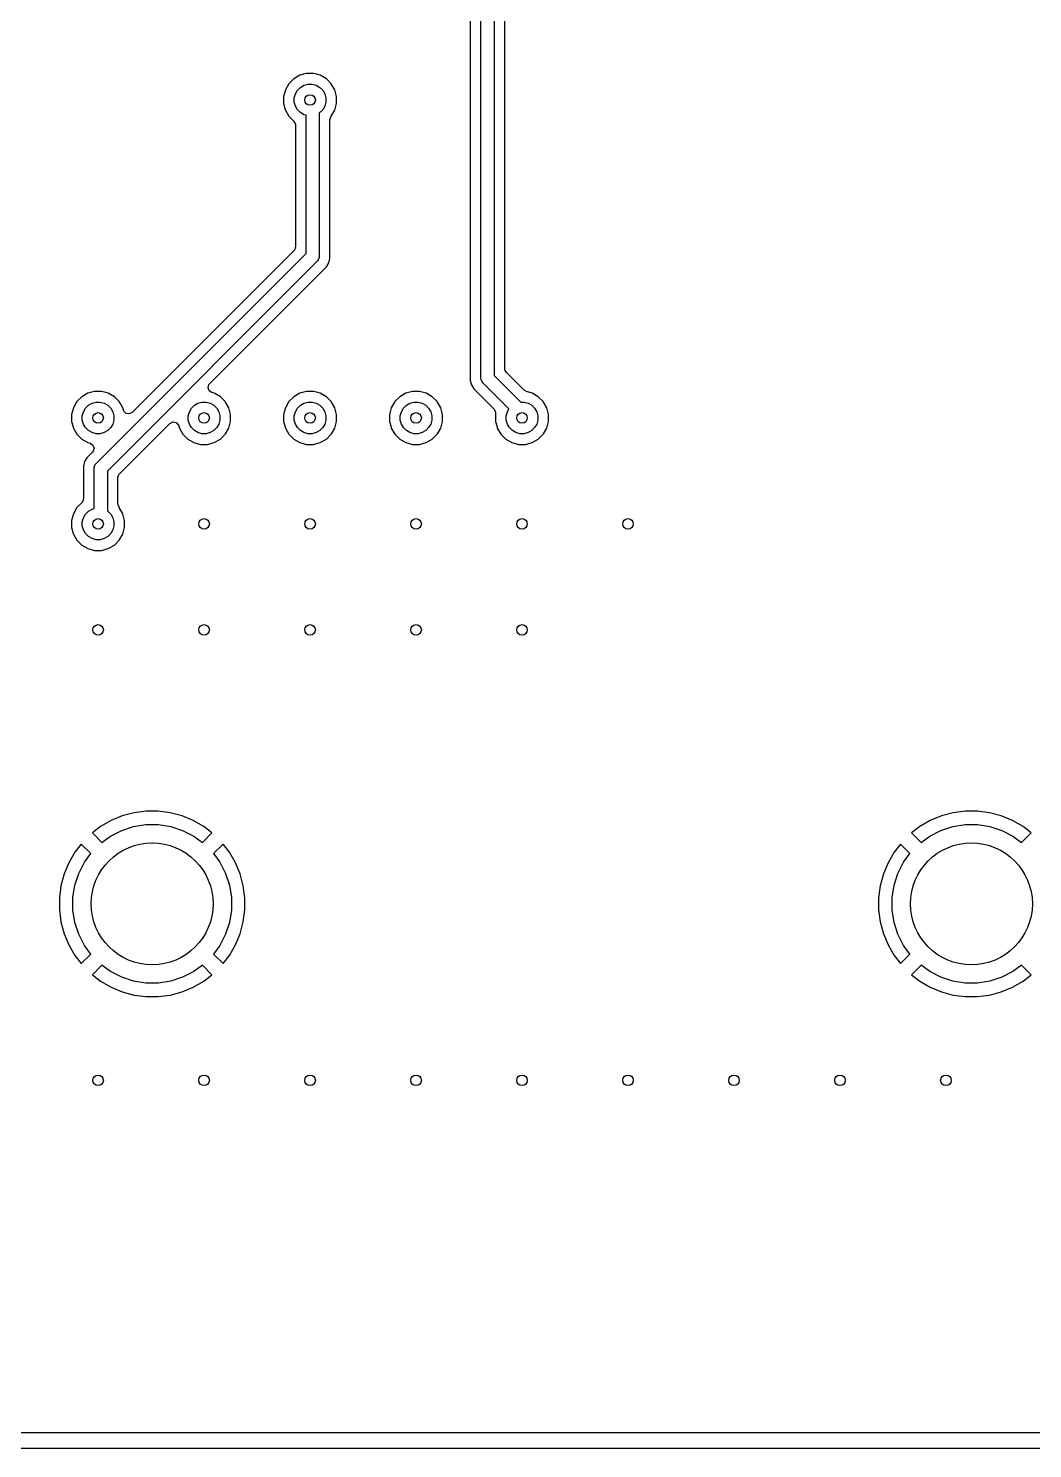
# Model space of a CAD drawing. Header units: millimetres. Extents: x 103.8 to 193.7, y -116.2 to -61.3.
# Drawn here: x 124.43 to 143.38, y -116.2 to -89.4 of the extents above; entities that cross this region are included whole.
import ezdxf

# ---------------------------------------------------------------- set-up
doc = ezdxf.new("R2010")
doc.units = ezdxf.units.MM
doc.layers.add('B.Cu', color=153, linetype='CONTINUOUS', true_color=0x4d7fc4)
doc.layers.add('Edge.Cuts', color=254, linetype='CONTINUOUS', true_color=0xd0d2cd)

msp = doc.modelspace()

# ---------------------------------------------------------------- linework, layer by layer
at = {"layer": 'B.Cu', "linetype": 'CONTINUOUS'}
for p, q in [((132.7745, -76.357147), (132.7745, -95.957147)), ((132.975, -96), (132.975, -76.4)), ((133.225, -76.451776), (133.225, -95.948223)), ((133.4255, -95.824165), (133.4255, -81.310163)), ((129.556809, -90.283609), (129.44269, -90.349496)), ((129.629019, -90.264261), (129.556809, -90.283609)), ((129.684108, -90.2495), (129.629019, -90.264261)), ((129.815892, -90.2495), (129.684108, -90.2495)), ((129.870981, -90.264261), (129.815892, -90.2495)), ((129.943191, -90.283609), (129.870981, -90.264261)), ((130.057309, -90.349496), (129.943189, -90.283609)), ((129.943189, -90.283609), (129.943191, -90.283609)), ((129.283608, -90.556814), (129.2495, -90.684108)), ((129.283609, -90.556809), (129.283608, -90.556814)), ((129.349496, -90.44269), (129.283609, -90.556809)), ((129.44269, -90.349496), (129.349496, -90.44269)), ((129.472836, -90.635195), (129.511994, -90.567372)), ((129.511994, -90.567372), (129.567372, -90.511994)), ((129.567372, -90.511994), (129.635195, -90.472836)), ((129.635195, -90.472836), (129.710842, -90.452567)), ((129.710842, -90.452567), (129.789158, -90.452567)), ((129.789158, -90.452567), (129.864805, -90.472836)), ((129.864805, -90.472836), (129.932628, -90.511994)), ((129.932628, -90.511994), (129.988006, -90.567372)), ((129.988006, -90.567372), (130.027164, -90.635195)), ((130.057311, -90.349498), (130.057309, -90.349496)), ((130.057314, -90.3495), (130.057311, -90.349498)), ((130.1505, -90.442686), (130.057314, -90.3495)), ((130.150501, -90.442688), (130.1505, -90.442686)), ((130.150503, -90.44269), (130.150501, -90.442688)), ((130.21639, -90.556809), (130.150503, -90.44269)), ((130.21639, -90.556811), (130.21639, -90.556809)), ((130.216392, -90.556814), (130.21639, -90.556811)), ((130.2505, -90.684108), (130.216392, -90.556814)), ((129.2495, -90.684108), (129.2495, -90.815892)), ((129.2495, -90.815892), (129.279579, -90.928151)), ((129.452567, -90.710842), (129.472836, -90.635195)), ((129.452567, -90.789158), (129.452567, -90.710842)), ((129.472836, -90.864805), (129.452567, -90.789158)), ((130.027164, -90.635195), (130.047433, -90.710842)), ((130.047433, -90.789158), (130.027164, -90.864805)), ((130.047433, -90.710842), (130.047433, -90.789158)), ((130.216392, -90.943186), (130.2505, -90.815892)), ((130.2505, -90.815892), (130.2505, -90.684108)), ((129.279579, -90.928151), (129.283609, -90.94319)), ((129.283609, -90.94319), (129.349496, -91.057309)), ((129.349496, -91.057309), (129.349498, -91.057311)), ((129.349498, -91.057311), (129.3495, -91.057314)), ((129.3495, -91.057314), (129.442686, -91.1505)), ((129.511994, -90.932628), (129.472836, -90.864805)), ((129.567372, -90.988006), (129.511994, -90.932628)), ((129.635195, -91.027164), (129.567372, -90.988006)), ((129.675, -91.037829), (129.635195, -91.027164)), ((129.675, -93.648222), (129.675, -91.037829)), ((129.932628, -90.988006), (129.925, -90.99241)), ((129.925, -90.99241), (129.925, -93.699999)), ((129.988006, -90.932628), (129.932628, -90.988006)), ((130.027164, -90.864805), (129.988006, -90.932628)), ((130.1255, -91.123321), (130.144407, -91.06513)), ((130.1255, -93.657146), (130.1255, -91.123321)), ((130.144407, -91.06513), (130.146633, -91.062523)), ((130.146551, -91.06246), (130.150496, -91.057317)), ((130.146633, -91.062523), (130.146551, -91.06246)), ((130.150496, -91.057317), (130.1505, -91.057314)), ((130.1505, -91.057314), (130.216392, -90.943186)), ((129.442686, -91.1505), (129.442688, -91.150501)), ((129.442688, -91.150501), (129.445504, -91.153317)), ((129.445504, -91.153317), (129.473281, -91.207834)), ((129.473281, -91.207834), (129.4745, -91.223321)), ((129.4745, -91.223321), (129.4745, -93.524164)), ((129.4745, -93.524164), (129.455593, -93.582355)), ((125.711612, -97.611611), (129.675, -93.648222)), ((129.888388, -93.788388), (125.925, -97.751775)), ((129.445504, -93.594168), (126.393952, -96.645719)), ((129.455593, -93.582355), (129.445504, -93.594168)), ((129.903933, -93.769446), (129.888388, -93.788388)), ((129.903934, -93.769445), (129.903933, -93.769446)), ((129.922598, -93.724385), (129.903934, -93.769445)), ((129.925, -93.699999), (129.922598, -93.724385)), ((130.103318, -93.825638), (130.1255, -93.742852)), ((130.1255, -93.742852), (130.1255, -93.657146)), ((127.854274, -96.106051), (130.060465, -93.899861)), ((130.060465, -93.899861), (130.103318, -93.825638)), ((133.426719, -95.839652), (133.4255, -95.824165)), ((133.454496, -95.894169), (133.426719, -95.839652)), ((133.78885, -96.228523), (133.454496, -95.894169)), ((127.825419, -96.18123), (127.841255, -96.12213)), ((127.847345, -96.238352), (127.825419, -96.18123)), ((127.841255, -96.12213), (127.854274, -96.106051)), ((132.7745, -95.957147), (132.7745, -96.042853)), ((132.7745, -96.042853), (132.791432, -96.106046)), ((132.791432, -96.106046), (132.796683, -96.125643)), ((132.796683, -96.125643), (132.839531, -96.199857)), ((132.839531, -96.199857), (132.839535, -96.199862)), ((132.839535, -96.199862), (133.22478, -96.585106)), ((132.977402, -96.024386), (132.975, -96)), ((132.996066, -96.069446), (132.977402, -96.024386)), ((132.996071, -96.069451), (132.996066, -96.069446)), ((133.011612, -96.088388), (132.996071, -96.069451)), ((133.504161, -96.580937), (133.011612, -96.088388)), ((133.225, -95.948223), (133.729344, -96.452567)), ((125.349496, -96.44269), (125.283609, -96.556809)), ((125.44269, -96.349496), (125.349496, -96.44269)), ((125.556809, -96.283609), (125.44269, -96.349496)), ((125.6062, -96.270375), (125.556809, -96.283609)), ((125.567372, -96.511994), (125.635195, -96.472836)), ((125.684108, -96.2495), (125.6062, -96.270375)), ((125.635195, -96.472836), (125.710842, -96.452567)), ((125.815892, -96.2495), (125.684108, -96.2495)), ((125.710842, -96.452567), (125.789158, -96.452567)), ((125.789158, -96.452567), (125.864805, -96.472836)), ((125.893799, -96.270375), (125.815892, -96.2495)), ((125.864805, -96.472836), (125.932628, -96.511994)), ((125.943191, -96.283609), (125.893799, -96.270375)), ((126.057309, -96.349496), (125.943189, -96.283609)), ((125.943189, -96.283609), (125.943191, -96.283609)), ((126.057311, -96.349498), (126.057309, -96.349496)), ((126.057314, -96.3495), (126.057311, -96.349498)), ((126.1505, -96.442686), (126.057314, -96.3495)), ((126.150501, -96.442688), (126.1505, -96.442686)), ((126.150503, -96.44269), (126.150501, -96.442688)), ((126.165239, -96.468214), (126.150503, -96.44269)), ((126.216392, -96.556814), (126.165239, -96.468214)), ((127.567372, -96.511994), (127.635195, -96.472836)), ((127.635195, -96.472836), (127.710842, -96.452567)), ((127.710842, -96.452567), (127.789158, -96.452567)), ((127.789158, -96.452567), (127.864805, -96.472836)), ((127.898659, -96.271676), (127.847345, -96.238352)), ((127.864805, -96.472836), (127.932628, -96.511994)), ((127.943185, -96.283607), (127.898659, -96.271676)), ((127.943189, -96.283609), (127.943185, -96.283607)), ((128.057309, -96.349496), (127.943189, -96.283609)), ((128.057311, -96.349498), (128.057309, -96.349496)), ((128.057314, -96.3495), (128.057311, -96.349498)), ((128.1505, -96.442686), (128.057314, -96.3495)), ((128.150501, -96.442688), (128.1505, -96.442686)), ((128.150503, -96.44269), (128.150501, -96.442688)), ((128.21639, -96.556809), (128.150503, -96.44269)), ((129.349496, -96.44269), (129.283609, -96.556809)), ((129.44269, -96.349496), (129.349496, -96.44269)), ((129.556809, -96.283609), (129.44269, -96.349496)), ((129.6062, -96.270375), (129.556809, -96.283609)), ((129.567372, -96.511994), (129.635195, -96.472836)), ((129.684108, -96.2495), (129.6062, -96.270375)), ((129.635195, -96.472836), (129.710842, -96.452567)), ((129.815892, -96.2495), (129.684108, -96.2495)), ((129.710842, -96.452567), (129.789158, -96.452567)), ((129.789158, -96.452567), (129.864805, -96.472836)), ((129.893799, -96.270375), (129.815892, -96.2495)), ((129.864805, -96.472836), (129.932628, -96.511994)), ((129.943191, -96.283609), (129.893799, -96.270375)), ((130.057309, -96.349496), (129.943189, -96.283609)), ((129.943189, -96.283609), (129.943191, -96.283609)), ((130.057311, -96.349498), (130.057309, -96.349496)), ((130.057314, -96.3495), (130.057311, -96.349498)), ((130.1505, -96.442686), (130.057314, -96.3495)), ((130.150501, -96.442688), (130.1505, -96.442686)), ((130.150503, -96.44269), (130.150501, -96.442688)), ((130.21639, -96.556809), (130.150503, -96.44269)), ((131.349496, -96.44269), (131.283609, -96.556809)), ((131.44269, -96.349496), (131.349496, -96.44269)), ((131.556809, -96.283609), (131.44269, -96.349496)), ((131.6062, -96.270375), (131.556809, -96.283609)), ((131.567372, -96.511994), (131.635195, -96.472836)), ((131.684108, -96.2495), (131.6062, -96.270375)), ((131.635195, -96.472836), (131.710842, -96.452567)), ((131.815892, -96.2495), (131.684108, -96.2495)), ((131.710842, -96.452567), (131.789158, -96.452567)), ((131.789158, -96.452567), (131.864805, -96.472836)), ((131.893799, -96.270375), (131.815892, -96.2495)), ((131.864805, -96.472836), (131.932628, -96.511994)), ((131.943191, -96.283609), (131.893799, -96.270375)), ((132.057309, -96.349496), (131.943189, -96.283609)), ((131.943189, -96.283609), (131.943191, -96.283609)), ((132.057311, -96.349498), (132.057309, -96.349496)), ((132.057314, -96.3495), (132.057311, -96.349498)), ((132.1505, -96.442686), (132.057314, -96.3495)), ((132.150501, -96.442688), (132.1505, -96.442686)), ((132.150503, -96.44269), (132.150501, -96.442688)), ((132.21639, -96.556809), (132.150503, -96.44269)), ((133.729344, -96.452567), (133.789158, -96.452567)), ((133.833231, -96.254146), (133.78885, -96.228523)), ((133.789158, -96.452567), (133.864805, -96.472836)), ((133.94319, -96.283609), (133.833231, -96.254146)), ((133.864805, -96.472836), (133.932628, -96.511994)), ((134.057309, -96.349496), (133.943189, -96.283609)), ((133.943189, -96.283609), (133.94319, -96.283609)), ((134.057311, -96.349498), (134.057309, -96.349496)), ((134.057314, -96.3495), (134.057311, -96.349498)), ((134.1505, -96.442686), (134.057314, -96.3495)), ((134.150501, -96.442688), (134.1505, -96.442686)), ((134.150503, -96.44269), (134.150501, -96.442688)), ((134.21639, -96.556809), (134.150503, -96.44269)), ((125.283608, -96.556814), (125.2495, -96.684108)), ((125.2495, -96.684108), (125.2495, -96.815892)), ((125.283609, -96.556809), (125.283608, -96.556814)), ((125.452567, -96.710842), (125.472836, -96.635195)), ((125.452567, -96.789158), (125.452567, -96.710842)), ((125.472836, -96.635195), (125.511994, -96.567372)), ((125.511994, -96.567372), (125.567372, -96.511994)), ((125.932628, -96.511994), (125.988006, -96.567372)), ((125.988006, -96.567372), (126.027164, -96.635195)), ((126.027164, -96.635195), (126.047433, -96.710842)), ((126.047433, -96.710842), (126.047433, -96.789158)), ((126.228323, -96.601343), (126.216392, -96.556814)), ((126.235738, -96.62066), (126.228323, -96.601343)), ((126.279003, -96.663925), (126.235738, -96.62066)), ((126.339435, -96.673496), (126.279003, -96.663925)), ((126.393952, -96.645719), (126.339435, -96.673496)), ((127.452567, -96.710842), (127.472836, -96.635195)), ((127.452567, -96.789158), (127.452567, -96.710842)), ((127.472836, -96.635195), (127.511994, -96.567372)), ((127.511994, -96.567372), (127.567372, -96.511994)), ((127.932628, -96.511994), (127.988006, -96.567372)), ((127.988006, -96.567372), (128.027164, -96.635195)), ((128.027164, -96.635195), (128.047433, -96.710842)), ((128.047433, -96.710842), (128.047433, -96.789158)), ((128.21639, -96.55681), (128.21639, -96.556809)), ((128.216392, -96.556814), (128.21639, -96.55681)), ((128.2505, -96.684108), (128.216392, -96.556814)), ((128.2505, -96.815892), (128.2505, -96.684108)), ((129.283608, -96.556814), (129.2495, -96.684108)), ((129.2495, -96.684108), (129.2495, -96.815892)), ((129.283609, -96.556809), (129.283608, -96.556814)), ((129.452567, -96.710842), (129.472836, -96.635195)), ((129.452567, -96.789158), (129.452567, -96.710842)), ((129.472836, -96.635195), (129.511994, -96.567372)), ((129.511994, -96.567372), (129.567372, -96.511994)), ((129.932628, -96.511994), (129.988006, -96.567372)), ((129.988006, -96.567372), (130.027164, -96.635195)), ((130.027164, -96.635195), (130.047433, -96.710842)), ((130.047433, -96.710842), (130.047433, -96.789158)), ((130.21639, -96.55681), (130.21639, -96.556809)), ((130.216392, -96.556814), (130.21639, -96.55681)), ((130.2505, -96.684108), (130.216392, -96.556814)), ((130.2505, -96.815892), (130.2505, -96.684108)), ((131.283608, -96.556814), (131.2495, -96.684108)), ((131.2495, -96.684108), (131.2495, -96.815892)), ((131.283609, -96.556809), (131.283608, -96.556814)), ((131.452567, -96.710842), (131.472836, -96.635195)), ((131.452567, -96.789158), (131.452567, -96.710842)), ((131.472836, -96.635195), (131.511994, -96.567372)), ((131.511994, -96.567372), (131.567372, -96.511994)), ((131.932628, -96.511994), (131.988006, -96.567372)), ((131.988006, -96.567372), (132.027164, -96.635195)), ((132.027164, -96.635195), (132.047433, -96.710842)), ((132.047433, -96.710842), (132.047433, -96.789158)), ((132.21639, -96.55681), (132.21639, -96.556809)), ((132.216392, -96.556814), (132.21639, -96.55681)), ((132.2505, -96.684108), (132.216392, -96.556814)), ((132.2505, -96.815892), (132.2505, -96.684108)), ((133.22478, -96.585106), (133.252558, -96.639623)), ((133.249501, -96.684101), (133.2495, -96.684106)), ((133.2495, -96.684106), (133.2495, -96.684108)), ((133.2495, -96.684108), (133.2495, -96.815892)), ((133.250406, -96.680723), (133.249501, -96.684101)), ((133.252558, -96.639623), (133.250406, -96.680723)), ((133.452567, -96.710842), (133.472836, -96.635195)), ((133.452567, -96.789158), (133.452567, -96.710842)), ((133.472836, -96.635195), (133.504161, -96.580937)), ((133.932628, -96.511994), (133.988006, -96.567372)), ((133.988006, -96.567372), (134.027164, -96.635195)), ((134.027164, -96.635195), (134.047433, -96.710842)), ((134.047433, -96.710842), (134.047433, -96.789158)), ((134.21639, -96.55681), (134.21639, -96.556809)), ((134.216392, -96.556814), (134.21639, -96.55681)), ((134.2505, -96.684108), (134.216392, -96.556814)), ((134.2505, -96.815892), (134.2505, -96.684108)), ((125.2495, -96.815892), (125.271677, -96.898659)), ((125.271677, -96.898659), (125.283609, -96.94319)), ((125.283609, -96.94319), (125.349496, -97.057309)), ((125.472836, -96.864805), (125.452567, -96.789158)), ((125.511994, -96.932628), (125.472836, -96.864805)), ((125.567372, -96.988006), (125.511994, -96.932628)), ((125.635195, -97.027164), (125.567372, -96.988006)), ((125.932628, -96.988006), (125.864805, -97.027164)), ((125.988006, -96.932628), (125.932628, -96.988006)), ((126.027164, -96.864805), (125.988006, -96.932628)), ((126.047433, -96.789158), (126.027164, -96.864805)), ((126.58246, -97.377866), (127.106048, -96.854277)), ((127.106048, -96.854277), (127.160563, -96.826502)), ((127.160563, -96.826502), (127.220995, -96.836073)), ((127.220995, -96.836073), (127.26426, -96.879338)), ((127.26426, -96.879338), (127.271676, -96.898659)), ((127.271676, -96.898659), (127.283607, -96.943185)), ((127.283607, -96.943185), (127.283609, -96.943189)), ((127.283609, -96.943189), (127.349496, -97.057309)), ((127.472836, -96.864805), (127.452567, -96.789158)), ((127.511994, -96.932628), (127.472836, -96.864805)), ((127.567372, -96.988006), (127.511994, -96.932628)), ((127.635195, -97.027164), (127.567372, -96.988006)), ((127.932628, -96.988006), (127.864805, -97.027164)), ((127.988006, -96.932628), (127.932628, -96.988006)), ((128.027164, -96.864805), (127.988006, -96.932628)), ((128.047433, -96.789158), (128.027164, -96.864805)), ((128.155206, -97.049163), (128.21639, -96.94319)), ((128.21639, -96.943188), (128.216392, -96.943186)), ((128.21639, -96.94319), (128.21639, -96.943188)), ((128.216392, -96.943186), (128.2505, -96.815892)), ((129.2495, -96.815892), (129.271677, -96.898659)), ((129.271677, -96.898659), (129.283609, -96.94319)), ((129.283609, -96.94319), (129.349496, -97.057309)), ((129.472836, -96.864805), (129.452567, -96.789158)), ((129.511994, -96.932628), (129.472836, -96.864805)), ((129.567372, -96.988006), (129.511994, -96.932628)), ((129.635195, -97.027164), (129.567372, -96.988006)), ((129.932628, -96.988006), (129.864805, -97.027164)), ((129.988006, -96.932628), (129.932628, -96.988006)), ((130.027164, -96.864805), (129.988006, -96.932628)), ((130.047433, -96.789158), (130.027164, -96.864805)), ((130.155206, -97.049163), (130.21639, -96.94319)), ((130.21639, -96.943188), (130.216392, -96.943186)), ((130.21639, -96.94319), (130.21639, -96.943188)), ((130.216392, -96.943186), (130.2505, -96.815892)), ((131.2495, -96.815892), (131.271677, -96.898659)), ((131.271677, -96.898659), (131.283609, -96.94319)), ((131.283609, -96.94319), (131.349496, -97.057309)), ((131.472836, -96.864805), (131.452567, -96.789158)), ((131.511994, -96.932628), (131.472836, -96.864805)), ((131.567372, -96.988006), (131.511994, -96.932628)), ((131.635195, -97.027164), (131.567372, -96.988006)), ((131.932628, -96.988006), (131.864805, -97.027164)), ((131.988006, -96.932628), (131.932628, -96.988006)), ((132.027164, -96.864805), (131.988006, -96.932628)), ((132.047433, -96.789158), (132.027164, -96.864805)), ((132.155206, -97.049163), (132.21639, -96.94319)), ((132.21639, -96.943188), (132.216392, -96.943186)), ((132.21639, -96.94319), (132.21639, -96.943188)), ((132.216392, -96.943186), (132.2505, -96.815892)), ((133.2495, -96.815892), (133.271677, -96.898659)), ((133.271677, -96.898659), (133.283609, -96.94319)), ((133.283609, -96.94319), (133.349496, -97.057309)), ((133.472836, -96.864805), (133.452567, -96.789158)), ((133.511994, -96.932628), (133.472836, -96.864805)), ((133.567372, -96.988006), (133.511994, -96.932628)), ((133.635195, -97.027164), (133.567372, -96.988006)), ((133.932628, -96.988006), (133.864805, -97.027164)), ((133.988006, -96.932628), (133.932628, -96.988006)), ((134.027164, -96.864805), (133.988006, -96.932628)), ((134.047433, -96.789158), (134.027164, -96.864805)), ((134.155206, -97.049163), (134.21639, -96.94319)), ((134.21639, -96.943188), (134.216392, -96.943186)), ((134.21639, -96.94319), (134.21639, -96.943188)), ((134.216392, -96.943186), (134.2505, -96.815892)), ((125.349496, -97.057309), (125.349498, -97.057311)), ((125.349498, -97.057311), (125.3495, -97.057314)), ((125.3495, -97.057314), (125.442686, -97.1505)), ((125.442686, -97.1505), (125.442688, -97.150501)), ((125.442688, -97.150501), (125.44269, -97.150503)), ((125.44269, -97.150503), (125.55681, -97.21639)), ((125.55681, -97.21639), (125.556811, -97.21639)), ((125.556811, -97.21639), (125.556814, -97.216392)), ((125.556814, -97.216392), (125.601339, -97.228322)), ((125.601339, -97.228322), (125.652652, -97.261644)), ((125.710842, -97.047433), (125.635195, -97.027164)), ((125.652652, -97.261644), (125.674579, -97.318766)), ((125.789158, -97.047433), (125.710842, -97.047433)), ((125.864805, -97.027164), (125.789158, -97.047433)), ((127.349496, -97.057309), (127.349498, -97.057311)), ((127.349498, -97.057311), (127.3495, -97.057314)), ((127.3495, -97.057314), (127.442686, -97.1505)), ((127.442686, -97.1505), (127.442688, -97.150501)), ((127.442688, -97.150501), (127.44269, -97.150503)), ((127.44269, -97.150503), (127.55681, -97.21639)), ((127.55681, -97.21639), (127.556808, -97.21639)), ((127.556808, -97.21639), (127.556812, -97.216391)), ((127.556812, -97.216391), (127.556814, -97.216392)), ((127.556814, -97.216392), (127.684108, -97.2505)), ((127.710842, -97.047433), (127.635195, -97.027164)), ((127.684108, -97.2505), (127.68411, -97.2505)), ((127.68411, -97.2505), (127.81589, -97.2505)), ((127.789158, -97.047433), (127.710842, -97.047433)), ((127.864805, -97.027164), (127.789158, -97.047433)), ((127.81589, -97.2505), (127.815892, -97.2505)), ((127.815892, -97.2505), (127.943186, -97.216392)), ((127.943186, -97.216392), (127.943188, -97.21639)), ((127.943188, -97.21639), (127.94319, -97.21639)), ((127.94319, -97.21639), (128.057309, -97.150503)), ((128.057309, -97.150502), (128.057314, -97.1505)), ((128.057309, -97.150503), (128.057309, -97.150502)), ((128.057314, -97.1505), (128.1505, -97.057314)), ((128.1505, -97.057314), (128.155206, -97.049163)), ((129.349496, -97.057309), (129.349498, -97.057311)), ((129.349498, -97.057311), (129.3495, -97.057314)), ((129.3495, -97.057314), (129.442686, -97.1505)), ((129.442686, -97.1505), (129.442688, -97.150501)), ((129.442688, -97.150501), (129.44269, -97.150503)), ((129.44269, -97.150503), (129.55681, -97.21639)), ((129.55681, -97.21639), (129.556808, -97.21639)), ((129.556808, -97.21639), (129.556812, -97.216391)), ((129.556812, -97.216391), (129.556814, -97.216392)), ((129.556814, -97.216392), (129.684108, -97.2505)), ((129.710842, -97.047433), (129.635195, -97.027164)), ((129.684108, -97.2505), (129.68411, -97.2505)), ((129.68411, -97.2505), (129.81589, -97.2505)), ((129.789158, -97.047433), (129.710842, -97.047433)), ((129.864805, -97.027164), (129.789158, -97.047433)), ((129.81589, -97.2505), (129.815892, -97.2505)), ((129.815892, -97.2505), (129.943186, -97.216392)), ((129.943186, -97.216392), (129.943188, -97.21639)), ((129.943188, -97.21639), (129.94319, -97.21639)), ((129.94319, -97.21639), (130.057309, -97.150503)), ((130.057309, -97.150502), (130.057314, -97.1505)), ((130.057309, -97.150503), (130.057309, -97.150502)), ((130.057314, -97.1505), (130.1505, -97.057314)), ((130.1505, -97.057314), (130.155206, -97.049163)), ((131.349496, -97.057309), (131.349498, -97.057311)), ((131.349498, -97.057311), (131.3495, -97.057314)), ((131.3495, -97.057314), (131.442686, -97.1505)), ((131.442686, -97.1505), (131.442688, -97.150501)), ((131.442688, -97.150501), (131.44269, -97.150503)), ((131.44269, -97.150503), (131.55681, -97.21639)), ((131.55681, -97.21639), (131.556808, -97.21639)), ((131.556808, -97.21639), (131.556812, -97.216391)), ((131.556812, -97.216391), (131.556814, -97.216392)), ((131.556814, -97.216392), (131.684108, -97.2505)), ((131.710842, -97.047433), (131.635195, -97.027164)), ((131.684108, -97.2505), (131.68411, -97.2505)), ((131.68411, -97.2505), (131.81589, -97.2505)), ((131.789158, -97.047433), (131.710842, -97.047433)), ((131.864805, -97.027164), (131.789158, -97.047433)), ((131.81589, -97.2505), (131.815892, -97.2505)), ((131.815892, -97.2505), (131.943186, -97.216392)), ((131.943186, -97.216392), (131.943188, -97.21639)), ((131.943188, -97.21639), (131.94319, -97.21639)), ((131.94319, -97.21639), (132.057309, -97.150503)), ((132.057309, -97.150502), (132.057314, -97.1505)), ((132.057309, -97.150503), (132.057309, -97.150502)), ((132.057314, -97.1505), (132.1505, -97.057314)), ((132.1505, -97.057314), (132.155206, -97.049163)), ((133.349496, -97.057309), (133.349498, -97.057311)), ((133.349498, -97.057311), (133.3495, -97.057314)), ((133.3495, -97.057314), (133.442686, -97.1505)), ((133.442686, -97.1505), (133.442688, -97.150501)), ((133.442688, -97.150501), (133.44269, -97.150503)), ((133.44269, -97.150503), (133.55681, -97.21639)), ((133.55681, -97.21639), (133.556808, -97.21639)), ((133.556808, -97.21639), (133.556812, -97.216391)), ((133.556812, -97.216391), (133.556814, -97.216392)), ((133.556814, -97.216392), (133.684108, -97.2505)), ((133.710842, -97.047433), (133.635195, -97.027164)), ((133.684108, -97.2505), (133.68411, -97.2505)), ((133.68411, -97.2505), (133.81589, -97.2505)), ((133.789158, -97.047433), (133.710842, -97.047433)), ((133.864805, -97.027164), (133.789158, -97.047433)), ((133.81589, -97.2505), (133.815892, -97.2505)), ((133.815892, -97.2505), (133.943186, -97.216392)), ((133.943186, -97.216392), (133.943188, -97.21639)), ((133.943188, -97.21639), (133.94319, -97.21639)), ((133.94319, -97.21639), (134.057309, -97.150503)), ((134.057309, -97.150502), (134.057314, -97.1505)), ((134.057309, -97.150503), (134.057309, -97.150502)), ((134.057314, -97.1505), (134.1505, -97.057314)), ((134.1505, -97.057314), (134.155206, -97.049163)), ((125.539531, -97.500141), (125.496682, -97.574359)), ((125.539535, -97.500135), (125.539531, -97.500141)), ((125.645719, -97.393951), (125.539535, -97.500135)), ((125.658744, -97.377866), (125.645719, -97.393951)), ((125.674579, -97.318766), (125.658744, -97.377866)), ((126.154496, -97.80583), (126.58246, -97.377866)), ((125.496682, -97.57436), (125.4745, -97.657146)), ((125.4745, -97.657146), (125.4745, -98.276679)), ((125.496682, -97.574359), (125.496681, -97.574359)), ((125.496681, -97.574359), (125.496682, -97.57436)), ((125.675, -97.699999), (125.677402, -97.675613)), ((125.675, -98.46217), (125.675, -97.699999)), ((125.677402, -97.675613), (125.696066, -97.630553)), ((125.696066, -97.630553), (125.696071, -97.630547)), ((125.696071, -97.630547), (125.711612, -97.611611)), ((125.925, -97.751775), (125.925, -98.507589)), ((126.1255, -97.875834), (126.144407, -97.817643)), ((126.144407, -97.817643), (126.154496, -97.80583)), ((126.1255, -98.376678), (126.1255, -97.875834)), ((125.442686, -98.3495), (125.3745, -98.417686)), ((125.442688, -98.349498), (125.442686, -98.3495)), ((125.445504, -98.346683), (125.442688, -98.349498)), ((125.455593, -98.33487), (125.445504, -98.346683)), ((125.4745, -98.276679), (125.455593, -98.33487)), ((125.283608, -98.556814), (125.2495, -98.684108)), ((125.283609, -98.556809), (125.283608, -98.556814)), ((125.349496, -98.44269), (125.283609, -98.556809)), ((125.349497, -98.442689), (125.349496, -98.44269)), ((125.3745, -98.417686), (125.349497, -98.442689)), ((125.472836, -98.635195), (125.511994, -98.567372)), ((125.511994, -98.567372), (125.567372, -98.511994)), ((125.567372, -98.511994), (125.635195, -98.472836)), ((125.635195, -98.472836), (125.675, -98.46217)), ((125.925, -98.507589), (125.932628, -98.511994)), ((125.932628, -98.511994), (125.988006, -98.567372)), ((125.988006, -98.567372), (126.027164, -98.635195)), ((126.126706, -98.392082), (126.1255, -98.376678)), ((126.148901, -98.435735), (126.126706, -98.392082)), ((126.146551, -98.43754), (126.148901, -98.435735)), ((126.150503, -98.44269), (126.146551, -98.43754)), ((126.21639, -98.556809), (126.150503, -98.44269)), ((126.21639, -98.556811), (126.21639, -98.556809)), ((126.216392, -98.556814), (126.21639, -98.556811)), ((126.2505, -98.684108), (126.216392, -98.556814)), ((125.2495, -98.684108), (125.2495, -98.815892)), ((125.2495, -98.815892), (125.279579, -98.928151)), ((125.452567, -98.710842), (125.472836, -98.635195)), ((125.452567, -98.789158), (125.452567, -98.710842)), ((125.472836, -98.864805), (125.452567, -98.789158)), ((125.511994, -98.932628), (125.472836, -98.864805)), ((126.027164, -98.864805), (125.988006, -98.932628)), ((126.027164, -98.635195), (126.047433, -98.710842)), ((126.047433, -98.789158), (126.027164, -98.864805)), ((126.047433, -98.710842), (126.047433, -98.789158)), ((126.216392, -98.943186), (126.2505, -98.815892)), ((126.2505, -98.815892), (126.2505, -98.684108)), ((125.279579, -98.928151), (125.283609, -98.94319)), ((125.283609, -98.94319), (125.349496, -99.057309)), ((125.349496, -99.057309), (125.349498, -99.057311)), ((125.349498, -99.057311), (125.3495, -99.057314)), ((125.3495, -99.057314), (125.442686, -99.1505)), ((125.442686, -99.1505), (125.442688, -99.150501)), ((125.442688, -99.150501), (125.44269, -99.150503)), ((125.44269, -99.150503), (125.55681, -99.21639)), ((125.567372, -98.988006), (125.511994, -98.932628)), ((125.635195, -99.027164), (125.567372, -98.988006)), ((125.710842, -99.047433), (125.635195, -99.027164)), ((125.789158, -99.047433), (125.710842, -99.047433)), ((125.864805, -99.027164), (125.789158, -99.047433)), ((125.932628, -98.988006), (125.864805, -99.027164)), ((125.988006, -98.932628), (125.932628, -98.988006)), ((125.94319, -99.21639), (126.057309, -99.150503)), ((126.057309, -99.150502), (126.057314, -99.1505)), ((126.057309, -99.150503), (126.057309, -99.150502)), ((126.057314, -99.1505), (126.1505, -99.057314)), ((126.1505, -99.057314), (126.216392, -98.943186)), ((125.55681, -99.21639), (125.556808, -99.21639)), ((125.556808, -99.21639), (125.556812, -99.216391)), ((125.556812, -99.216391), (125.556814, -99.216392)), ((125.556814, -99.216392), (125.684108, -99.2505)), ((125.684108, -99.2505), (125.68411, -99.2505)), ((125.68411, -99.2505), (125.81589, -99.2505)), ((125.81589, -99.2505), (125.815892, -99.2505)), ((125.815892, -99.2505), (125.943186, -99.216392)), ((125.943186, -99.216392), (125.943188, -99.21639)), ((125.943188, -99.21639), (125.94319, -99.21639)), ((126.42786, -104.199942), (126.20628, -104.259315)), ((126.427865, -104.199942), (126.42786, -104.199942)), ((126.655296, -104.17), (126.427865, -104.199942)), ((126.884701, -104.17), (126.655296, -104.17)), ((127.112135, -104.199942), (126.884701, -104.17)), ((127.333717, -104.259315), (127.112135, -104.199942)), ((141.887861, -104.199942), (141.666281, -104.259315)), ((141.887866, -104.199942), (141.887861, -104.199942)), ((142.115297, -104.17), (141.887866, -104.199942)), ((142.344702, -104.17), (142.115297, -104.17)), ((142.572136, -104.199942), (142.344702, -104.17)), ((142.793718, -104.259315), (142.572136, -104.199942)), ((125.795661, -104.461808), (125.641914, -104.579782)), ((125.99434, -104.347101), (125.795661, -104.461808)), ((126.206267, -104.259319), (125.99434, -104.347101)), ((126.195974, -104.534181), (126.419831, -104.461445)), ((126.20628, -104.259315), (126.206267, -104.259319)), ((126.419831, -104.461445), (126.65231, -104.424624)), ((126.65231, -104.424624), (126.887688, -104.424624)), ((126.887688, -104.424624), (127.120167, -104.461445)), ((127.120167, -104.461445), (127.344024, -104.534181)), ((127.33373, -104.259319), (127.333717, -104.259315)), ((127.545657, -104.347101), (127.33373, -104.259319)), ((127.744331, -104.461805), (127.545657, -104.347101)), ((127.898082, -104.579783), (127.744331, -104.461805)), ((141.255662, -104.461808), (141.101915, -104.579782)), ((141.454341, -104.347101), (141.255662, -104.461808)), ((141.666268, -104.259319), (141.454341, -104.347101)), ((141.655975, -104.534181), (141.879832, -104.461445)), ((141.666281, -104.259315), (141.666268, -104.259319)), ((141.879832, -104.461445), (142.112311, -104.424624)), ((142.112311, -104.424624), (142.347689, -104.424624)), ((142.347689, -104.424624), (142.580168, -104.461445)), ((142.580168, -104.461445), (142.804025, -104.534181)), ((142.793731, -104.259319), (142.793718, -104.259315)), ((143.005658, -104.347101), (142.793731, -104.259319)), ((143.204332, -104.461805), (143.005658, -104.347101)), ((143.358083, -104.579783), (143.204332, -104.461805)), ((125.641914, -104.579782), (125.822293, -104.760161)), ((125.822293, -104.760161), (125.986251, -104.64104)), ((125.986251, -104.64104), (126.195974, -104.534181)), ((127.344024, -104.534181), (127.553747, -104.64104)), ((127.553747, -104.64104), (127.717703, -104.760161)), ((127.717703, -104.760161), (127.898082, -104.579783)), ((141.101915, -104.579782), (141.282294, -104.760161)), ((141.282294, -104.760161), (141.446252, -104.64104)), ((141.446252, -104.64104), (141.655975, -104.534181)), ((142.804025, -104.534181), (143.013748, -104.64104)), ((143.013748, -104.64104), (143.177704, -104.760161)), ((143.177704, -104.760161), (143.358083, -104.579783)), ((125.311807, -104.945662), (125.1971, -105.144341)), ((125.429781, -104.791915), (125.311807, -104.945662)), ((125.61016, -104.972294), (125.429781, -104.791915)), ((125.491039, -105.136252), (125.61016, -104.972294)), ((128.110214, -104.791915), (127.929835, -104.972293)), ((127.929835, -104.972293), (128.048959, -105.136252)), ((128.228193, -104.945667), (128.110214, -104.791915)), ((128.342897, -105.144341), (128.228193, -104.945667)), ((140.771808, -104.945662), (140.657101, -105.144341)), ((140.889782, -104.791915), (140.771808, -104.945662)), ((141.070161, -104.972294), (140.889782, -104.791915)), ((140.95104, -105.136252), (141.070161, -104.972294)), ((125.1971, -105.144341), (125.109318, -105.356268)), ((125.38418, -105.345975), (125.491039, -105.136252)), ((128.048959, -105.136252), (128.155818, -105.345975)), ((128.430679, -105.356268), (128.342897, -105.144341)), ((140.657101, -105.144341), (140.569319, -105.356268)), ((140.844181, -105.345975), (140.95104, -105.136252)), ((125.049941, -105.577866), (125.019999, -105.805297)), ((125.109314, -105.356281), (125.049941, -105.577861)), ((125.049941, -105.577861), (125.049941, -105.577866)), ((125.109318, -105.356268), (125.109314, -105.356281)), ((125.274623, -105.802311), (125.311444, -105.569832)), ((125.311444, -105.569832), (125.38418, -105.345975)), ((128.155818, -105.345975), (128.228554, -105.569832)), ((128.228554, -105.569832), (128.265375, -105.802311)), ((128.430683, -105.356281), (128.430679, -105.356268)), ((128.490056, -105.577861), (128.430683, -105.356281)), ((128.490056, -105.577866), (128.490056, -105.577861)), ((128.519998, -105.805297), (128.490056, -105.577866)), ((140.509942, -105.577866), (140.48, -105.805297)), ((140.569315, -105.356281), (140.509942, -105.577861)), ((140.509942, -105.577861), (140.509942, -105.577866)), ((140.569319, -105.356268), (140.569315, -105.356281)), ((140.734624, -105.802311), (140.771445, -105.569832)), ((140.771445, -105.569832), (140.844181, -105.345975)), ((125.019999, -105.805297), (125.019999, -106.034702)), ((125.274623, -106.037689), (125.274623, -105.802311)), ((128.265375, -105.802311), (128.265375, -106.037689)), ((128.519999, -105.8053), (128.519998, -105.805297)), ((128.519999, -106.0347), (128.519999, -105.8053)), ((140.48, -105.805297), (140.48, -106.034702)), ((140.734624, -106.037689), (140.734624, -105.802311)), ((125.019999, -106.034702), (125.049941, -106.262133)), ((125.311444, -106.270168), (125.274623, -106.037689)), ((128.265375, -106.037689), (128.228554, -106.270168)), ((128.490056, -106.262133), (128.519998, -106.034702)), ((128.519998, -106.034702), (128.519999, -106.0347)), ((140.48, -106.034702), (140.509942, -106.262133)), ((140.771445, -106.270168), (140.734624, -106.037689)), ((125.049941, -106.262133), (125.049941, -106.262138)), ((125.049941, -106.262138), (125.109314, -106.483718)), ((125.38418, -106.494025), (125.311444, -106.270168)), ((128.228554, -106.270168), (128.155818, -106.494025)), ((128.430683, -106.483718), (128.490056, -106.262138)), ((128.490056, -106.262138), (128.490056, -106.262133)), ((140.509942, -106.262133), (140.509942, -106.262138)), ((140.509942, -106.262138), (140.569315, -106.483718)), ((140.844181, -106.494025), (140.771445, -106.270168)), ((125.109314, -106.483718), (125.109318, -106.483731)), ((125.109318, -106.483731), (125.1971, -106.695658)), ((125.491039, -106.703748), (125.38418, -106.494025)), ((128.155818, -106.494025), (128.048959, -106.703748)), ((128.342897, -106.695658), (128.430679, -106.483731)), ((128.430679, -106.483731), (128.430683, -106.483718)), ((140.569315, -106.483718), (140.569319, -106.483731)), ((140.569319, -106.483731), (140.657101, -106.695658)), ((140.95104, -106.703748), (140.844181, -106.494025)), ((125.1971, -106.695658), (125.311804, -106.894332)), ((125.311804, -106.894332), (125.429782, -107.048083)), ((125.429782, -107.048083), (125.61016, -106.867704)), ((125.61016, -106.867704), (125.491039, -106.703748)), ((128.048959, -106.703748), (127.929837, -106.867705)), ((127.929837, -106.867705), (128.110215, -107.048083)), ((128.110215, -107.048083), (128.228187, -106.894342)), ((128.228187, -106.894342), (128.342897, -106.695658)), ((140.657101, -106.695658), (140.771805, -106.894332)), ((140.771805, -106.894332), (140.889783, -107.048083)), ((140.889783, -107.048083), (141.070161, -106.867704)), ((141.070161, -106.867704), (140.95104, -106.703748)), ((125.822292, -107.079837), (125.641914, -107.260216)), ((125.986251, -107.19896), (125.822292, -107.079837)), ((126.195974, -107.305819), (125.986251, -107.19896)), ((127.553747, -107.19896), (127.344024, -107.305819)), ((127.717704, -107.079838), (127.553747, -107.19896)), ((127.898082, -107.260216), (127.717704, -107.079838)), ((141.282293, -107.079837), (141.101915, -107.260216)), ((141.446252, -107.19896), (141.282293, -107.079837)), ((141.655975, -107.305819), (141.446252, -107.19896)), ((143.013748, -107.19896), (142.804025, -107.305819)), ((143.177705, -107.079838), (143.013748, -107.19896)), ((143.358083, -107.260216), (143.177705, -107.079838)), ((125.641914, -107.260216), (125.795666, -107.378194)), ((125.795666, -107.378194), (125.99434, -107.492898)), ((126.419831, -107.378555), (126.195974, -107.305819)), ((126.65231, -107.415376), (126.419831, -107.378555)), ((126.887688, -107.415376), (126.65231, -107.415376)), ((127.120167, -107.378555), (126.887688, -107.415376)), ((127.344024, -107.305819), (127.120167, -107.378555)), ((127.545657, -107.492898), (127.744341, -107.378188)), ((127.744341, -107.378188), (127.898082, -107.260216)), ((141.101915, -107.260216), (141.255667, -107.378194)), ((141.255667, -107.378194), (141.454341, -107.492898)), ((141.879832, -107.378555), (141.655975, -107.305819)), ((142.112311, -107.415376), (141.879832, -107.378555)), ((142.347689, -107.415376), (142.112311, -107.415376)), ((142.580168, -107.378555), (142.347689, -107.415376)), ((142.804025, -107.305819), (142.580168, -107.378555)), ((143.005658, -107.492898), (143.204342, -107.378188)), ((143.204342, -107.378188), (143.358083, -107.260216)), ((125.99434, -107.492898), (126.206267, -107.58068)), ((126.206267, -107.58068), (126.20628, -107.580684)), ((126.20628, -107.580684), (126.427862, -107.640057)), ((126.427862, -107.640057), (126.655296, -107.669999)), ((126.655296, -107.669999), (126.655299, -107.67)), ((126.655299, -107.67), (126.884699, -107.67)), ((126.884699, -107.67), (126.884701, -107.669999)), ((126.884701, -107.669999), (127.112132, -107.640057)), ((127.112132, -107.640057), (127.112137, -107.640057)), ((127.112137, -107.640057), (127.333717, -107.580684)), ((127.333717, -107.580684), (127.33373, -107.58068)), ((127.33373, -107.58068), (127.545657, -107.492898)), ((141.454341, -107.492898), (141.666268, -107.58068)), ((141.666268, -107.58068), (141.666281, -107.580684)), ((141.666281, -107.580684), (141.887863, -107.640057)), ((141.887863, -107.640057), (142.115297, -107.669999)), ((142.115297, -107.669999), (142.1153, -107.67)), ((142.1153, -107.67), (142.3447, -107.67)), ((142.3447, -107.67), (142.344702, -107.669999)), ((142.344702, -107.669999), (142.572133, -107.640057)), ((142.572133, -107.640057), (142.572138, -107.640057)), ((142.572138, -107.640057), (142.793718, -107.580684)), ((142.793718, -107.580684), (142.793731, -107.58068)), ((142.793731, -107.58068), (143.005658, -107.492898)), ((193.3005, -115.8995), (104.1995, -115.8995))]:
    msp.add_line(p, q, dxfattribs=at)
at = {"layer": 'B.Cu'}
for centre, radius in [((129.75, -90.75), 0.1), ((129.75, -90.75), 0.1), ((125.75, -96.75), 0.1), ((125.75, -96.75), 0.1), ((127.75, -96.75), 0.1), ((127.75, -96.75), 0.1), ((129.75, -96.75), 0.1), ((129.75, -96.75), 0.1), ((131.75, -96.75), 0.1), ((131.75, -96.75), 0.1), ((133.75, -96.75), 0.1), ((133.75, -96.75), 0.1), ((125.75, -98.75), 0.1), ((125.75, -98.75), 0.1), ((127.75, -98.75), 0.1), ((127.75, -98.75), 0.1), ((129.75, -98.75), 0.1), ((129.75, -98.75), 0.1), ((131.75, -98.75), 0.1), ((131.75, -98.75), 0.1), ((133.75, -98.75), 0.1), ((133.75, -98.75), 0.1), ((135.75, -98.75), 0.1), ((135.75, -98.75), 0.1), ((125.75, -100.75), 0.1), ((125.75, -100.75), 0.1), ((127.75, -100.75), 0.1), ((127.75, -100.75), 0.1), ((129.75, -100.75), 0.1), ((129.75, -100.75), 0.1), ((131.75, -100.75), 0.1), ((131.75, -100.75), 0.1), ((133.75, -100.75), 0.1), ((133.75, -100.75), 0.1), ((126.769999, -105.92), 1.15), ((126.769999, -105.92), 1.15), ((142.23, -105.92), 1.15), ((142.23, -105.92), 1.15), ((125.75, -109.25), 0.1), ((125.75, -109.25), 0.1), ((127.75, -109.25), 0.1), ((127.75, -109.25), 0.1), ((129.75, -109.25), 0.1), ((129.75, -109.25), 0.1), ((131.75, -109.25), 0.1), ((131.75, -109.25), 0.1), ((133.75, -109.25), 0.1), ((133.75, -109.25), 0.1), ((135.75, -109.25), 0.1), ((135.75, -109.25), 0.1), ((137.75, -109.25), 0.1), ((137.75, -109.25), 0.1), ((139.75, -109.25), 0.1), ((139.75, -109.25), 0.1), ((141.75, -109.25), 0.1), ((141.75, -109.25), 0.1)]:
    msp.add_circle(centre, radius, dxfattribs=at)
at = {"layer": 'Edge.Cuts', "linetype": 'CONTINUOUS'}
msp.add_line((193.7, -116.2), (103.8, -116.2), dxfattribs=at)
at = {"layer": 'Edge.Cuts'}
for centre in [(126.769999, -105.92), (142.23, -105.92)]:
    msp.add_circle(centre, 1.15, dxfattribs=at)

doc.saveas('drawing.dxf')
